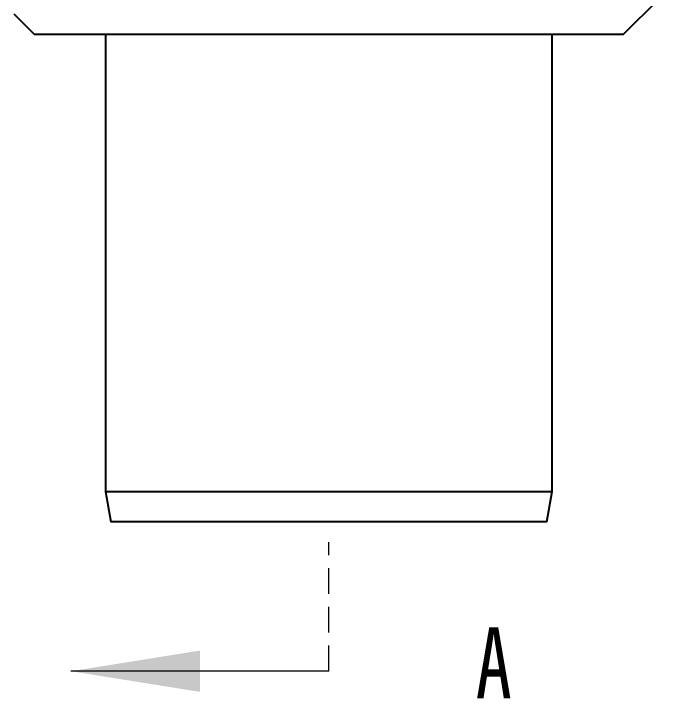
# Model space of a CAD drawing. Header units: millimetres. Extents: x 0 to 297, y 0 to 210.
# Drawn here: x 98.01 to 129.8, y 109.41 to 143.13 of the extents above; entities that cross this region are included whole.
import ezdxf

# ---------------------------------------------------------------- set-up
doc = ezdxf.new("R2010")
doc.units = ezdxf.units.MM
doc.linetypes.add('HIDDEN', pattern=[1.905, 1.27, -0.635])
doc.styles.add('SLDTEXTSTYLE1', font='HYSWLONGFANGSONG.TTF')

msp = doc.modelspace()

# ---------------------------------------------------------------- linework, layer by layer
at = {"color": 7, "linetype": 'Continuous', "lineweight": 25}
for p, q in [((128.0270175, 142.1067164), (129.8025172, 143.882216)), ((98.009423, 143.1243109), (99.0270175, 142.1067164)), ((113.5270175, 142.1067164), (99.0270175, 142.1067164)), ((102.5270175, 142.1067164), (102.5270175, 119.6067164)), ((128.0270175, 142.1067164), (113.5270175, 142.1067164)), ((124.5270175, 119.6067164), (124.5270175, 142.1067164)), ((102.5270175, 119.6067164), (102.791508, 118.1067164)), ((102.5270175, 119.6067164), (124.5270175, 119.6067164)), ((124.2625271, 118.1067164), (124.5270175, 119.6067164)), ((124.2625271, 118.1067164), (102.791508, 118.1067164))]:
    msp.add_line(p, q, dxfattribs=at)
at = {"color": 7, "linetype": 'HIDDEN', "lineweight": 18}
msp.add_line((113.5270175, 110.7467164), (113.5270175, 117.0967164), dxfattribs=at)
at = {"color": 7, "linetype": 'Continuous', "lineweight": 18}
msp.add_line((113.5270175, 110.7467164), (100.8270175, 110.7467164), dxfattribs=at)
msp.add_solid([(100.8270175, 110.7467164), (107.1770175, 109.7307164), (107.1770175, 111.7627164)], dxfattribs=at)

# ---------------------------------------------------------------- texts
at = {"color": 7, "linetype": 'Continuous', "insert": (120.7559227, 112.9128186), "char_height": 3.5, "attachment_point": 1, "style": 'SLDTEXTSTYLE1'}
msp.add_mtext('A', dxfattribs=at)

doc.saveas('drawing.dxf')
